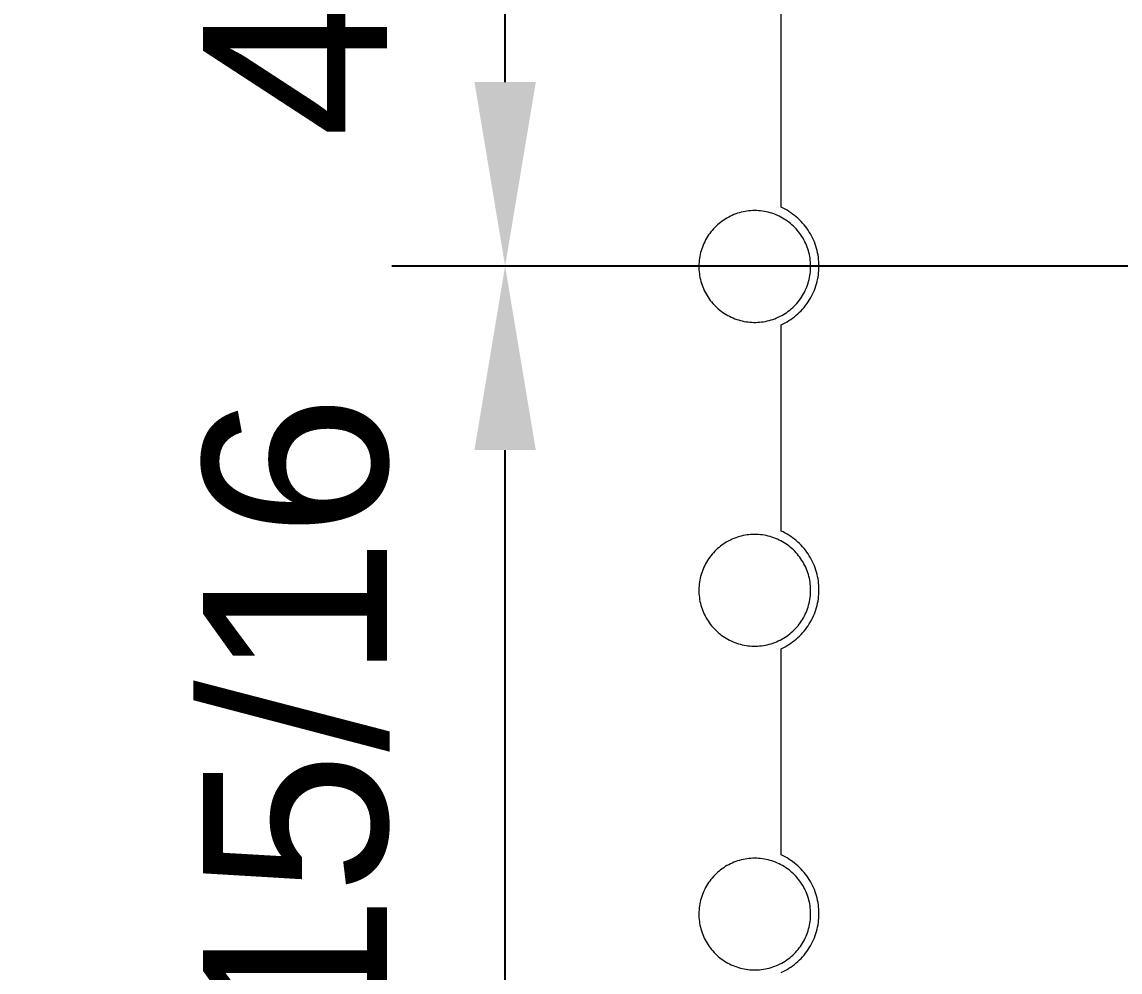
# Model space of a CAD drawing. Header units: inches. Extents: x -6.5 to 91.7, y -2.1 to 67.1.
# Drawn here: x 19.422 to 24.271, y 4.761 to 8.957 of the extents above; entities that cross this region are included whole.
import ezdxf

# ---------------------------------------------------------------- set-up
doc = ezdxf.new("R2010")
doc.units = ezdxf.units.IN
doc.header["$PDSIZE"] = -1
doc.layers.add('ZANO_R', color=7, linetype='Continuous', lineweight=0)
doc.layers.add('ZANO_W', color=1, linetype='Continuous', lineweight=0)
doc.styles.get("Standard").update_dxf_attribs({"font": 'ARIALUNI.TTF'})
doc.dimstyles.new('amerykanie', dxfattribs={"dimtxt": 50, "dimasz": 50, "dimexe": 0.5, "dimexo": 0.5, "dimgap": 1, "dimtad": 1, "dimdec": 0, "dimzin": 0, "dimlunit": 5, "dimtxsty": 'Standard', "dimcen": 0.09, "dimclrd": 1, "dimclre": 1, "dimclrt": 1, "dimazin": 0, "dimtfac": 1, "dimtdec": 0, "dimtmove": 0, "dimatfit": 3, "dimfxl": 1, "dimtzin": 0, "dimarcsym": 1})

# ---------------------------------------------------------------- blocks, each defined once
blk = doc.blocks.new('*D364')
at = {"layer": 'Defpoints', "color": 0}
for p in [(21.5557, 7.879), (25.3333, 7.879), (30.2744, 2.9576)]:
    blk.add_point(p, dxfattribs=at)
at = {"layer": 'ZANO_W', "color": 1, "lineweight": -2}
for p, q in [((24.8333, 7.879), (21.0557, 7.879)), ((21.5557, 3.7701), (21.5557, 7.0665)), ((29.7744, 2.9576), (21.0557, 2.9576))]:
    blk.add_line(p, q, dxfattribs=at)
at = {"layer": 'ZANO_W', "color": 1}
for points in [[(21.6912, 7.0665), (21.4203, 7.0665), (21.5557, 7.879)], [(21.4203, 3.7701), (21.6912, 3.7701), (21.5557, 2.9576)]]:
    blk.add_solid(points, dxfattribs=at)
at = {"layer": 'ZANO_W', "color": 1, "insert": (20.634, 5.4183), "char_height": 0.8125, "attachment_point": 5, "rotation": 90}
blk.add_mtext('4 15/16', dxfattribs=at)
blk = doc.blocks.new('*D365')
at = {"layer": 'Defpoints', "color": 0}
for p in [(21.5557, 12.8004), (30.2547, 12.8004), (25.3333, 7.879)]:
    blk.add_point(p, dxfattribs=at)
at = {"layer": 'ZANO_W', "color": 1, "lineweight": -2}
for p, q in [((29.7547, 12.8004), (21.0557, 12.8004)), ((21.5557, 8.6915), (21.5557, 11.9879)), ((24.8333, 7.879), (21.0557, 7.879))]:
    blk.add_line(p, q, dxfattribs=at)
at = {"layer": 'ZANO_W', "color": 1}
for points in [[(21.6912, 11.9879), (21.4203, 11.9879), (21.5557, 12.8004)], [(21.4203, 8.6915), (21.6912, 8.6915), (21.5557, 7.879)]]:
    blk.add_solid(points, dxfattribs=at)
at = {"layer": 'ZANO_W', "color": 1, "insert": (20.634, 10.3397), "char_height": 0.8125, "attachment_point": 5, "rotation": 90}
blk.add_mtext('4 15/16', dxfattribs=at)

msp = doc.modelspace()

# ---------------------------------------------------------------- linework, layer by layer
at = {"layer": 'ZANO_R'}
for p, q in [((22.77418, 8.1389), (22.77418, 9.04936)), ((22.55037, 8.09917), (22.54273, 8.09531)), ((22.55814, 8.10278), (22.55037, 8.09917)), ((22.56603, 8.1061), (22.55814, 8.10278)), ((22.57403, 8.10916), (22.56603, 8.1061)), ((22.58214, 8.11193), (22.57403, 8.10916)), ((22.59033, 8.11442), (22.58214, 8.11193)), ((22.59861, 8.11663), (22.59033, 8.11442)), ((22.60696, 8.11854), (22.59861, 8.11663)), ((22.61537, 8.12017), (22.60696, 8.11854)), ((22.62383, 8.1215), (22.61537, 8.12017)), ((22.63233, 8.12254), (22.62383, 8.1215)), ((22.64086, 8.12328), (22.63233, 8.12254)), ((22.64941, 8.12373), (22.64086, 8.12328)), ((22.65798, 8.12388), (22.64941, 8.12373)), ((22.66654, 8.12373), (22.65798, 8.12388)), ((22.67509, 8.12328), (22.66654, 8.12373)), ((22.68363, 8.12254), (22.67509, 8.12328)), ((22.69213, 8.1215), (22.68363, 8.12254)), ((22.70059, 8.12017), (22.69213, 8.1215)), ((22.709, 8.11854), (22.70059, 8.12017)), ((22.71735, 8.11663), (22.709, 8.11854)), ((22.72562, 8.11442), (22.71735, 8.11663)), ((22.73382, 8.11193), (22.72562, 8.11442)), ((22.74192, 8.10916), (22.73382, 8.11193)), ((22.74992, 8.1061), (22.74192, 8.10916)), ((22.75781, 8.10278), (22.74992, 8.1061)), ((22.76558, 8.09917), (22.75781, 8.10278)), ((22.77323, 8.09531), (22.76558, 8.09917)), ((22.78312, 8.13465), (22.77418, 8.1389)), ((22.7919, 8.13009), (22.78312, 8.13465)), ((22.80052, 8.12523), (22.7919, 8.13009)), ((22.80897, 8.12008), (22.80052, 8.12523)), ((22.81723, 8.11463), (22.80897, 8.12008)), ((22.8253, 8.10891), (22.81723, 8.11463)), ((22.83317, 8.1029), (22.8253, 8.10891)), ((22.84082, 8.09663), (22.83317, 8.1029)), ((22.48125, 8.04932), (22.47538, 8.04308)), ((22.48733, 8.05535), (22.48125, 8.04932)), ((22.49362, 8.06117), (22.48733, 8.05535)), ((22.50011, 8.06676), (22.49362, 8.06117)), ((22.50678, 8.07212), (22.50011, 8.06676)), ((22.51364, 8.07725), (22.50678, 8.07212)), ((22.52067, 8.08214), (22.51364, 8.07725)), ((22.52787, 8.08679), (22.52067, 8.08214)), ((22.53523, 8.09117), (22.52787, 8.08679)), ((22.54273, 8.09531), (22.53523, 8.09117)), ((22.78073, 8.09117), (22.77323, 8.09531)), ((22.78808, 8.08679), (22.78073, 8.09117)), ((22.79528, 8.08214), (22.78808, 8.08679)), ((22.80231, 8.07725), (22.79528, 8.08214)), ((22.80917, 8.07212), (22.80231, 8.07725)), ((22.81585, 8.06676), (22.80917, 8.07212)), ((22.82233, 8.06117), (22.81585, 8.06676)), ((22.82862, 8.05535), (22.82233, 8.06117)), ((22.8347, 8.04932), (22.82862, 8.05535)), ((22.84057, 8.04308), (22.8347, 8.04932)), ((22.84826, 8.09009), (22.84082, 8.09663)), ((22.85546, 8.0833), (22.84826, 8.09009)), ((22.86242, 8.07627), (22.85546, 8.0833)), ((22.86913, 8.069), (22.86242, 8.07627)), ((22.87559, 8.0615), (22.86913, 8.069)), ((22.88178, 8.05378), (22.87559, 8.0615)), ((22.8877, 8.04585), (22.88178, 8.05378)), ((22.44501, 8.00174), (22.44081, 7.99427)), ((22.44946, 8.00906), (22.44501, 8.00174)), ((22.45417, 8.01621), (22.44946, 8.00906)), ((22.45912, 8.0232), (22.45417, 8.01621)), ((22.46431, 8.03002), (22.45912, 8.0232)), ((22.46973, 8.03665), (22.46431, 8.03002)), ((22.47538, 8.04308), (22.46973, 8.03665)), ((22.84622, 8.03665), (22.84057, 8.04308)), ((22.85165, 8.03002), (22.84622, 8.03665)), ((22.85684, 8.0232), (22.85165, 8.03002)), ((22.86179, 8.01621), (22.85684, 8.0232)), ((22.86649, 8.00906), (22.86179, 8.01621)), ((22.87094, 8.00174), (22.86649, 8.00906)), ((22.87514, 7.99427), (22.87094, 8.00174)), ((22.89334, 8.03772), (22.8877, 8.04585)), ((22.8987, 8.0294), (22.89334, 8.03772)), ((22.90377, 8.0209), (22.8987, 8.0294)), ((22.90854, 8.01222), (22.90377, 8.0209)), ((22.913, 8.00339), (22.90854, 8.01222)), ((22.91716, 7.99441), (22.913, 8.00339)), ((22.42385, 7.95501), (22.42129, 7.94684)), ((22.42669, 7.96309), (22.42385, 7.95501)), ((22.42981, 7.97106), (22.42669, 7.96309)), ((22.43321, 7.97893), (22.42981, 7.97106)), ((22.43688, 7.98667), (22.43321, 7.97893)), ((22.44081, 7.99427), (22.43688, 7.98667)), ((22.87907, 7.98667), (22.87514, 7.99427)), ((22.88274, 7.97893), (22.87907, 7.98667)), ((22.88614, 7.97106), (22.88274, 7.97893)), ((22.88926, 7.96309), (22.88614, 7.97106)), ((22.89211, 7.95501), (22.88926, 7.96309)), ((22.89467, 7.94684), (22.89211, 7.95501)), ((22.921, 7.98529), (22.91716, 7.99441)), ((22.92452, 7.97604), (22.921, 7.98529)), ((22.92772, 7.96668), (22.92452, 7.97604)), ((22.9306, 7.95721), (22.92772, 7.96668)), ((22.93314, 7.94764), (22.9306, 7.95721)), ((22.41281, 7.90491), (22.41199, 7.89639)), ((22.41392, 7.91341), (22.41281, 7.90491)), ((22.41532, 7.92185), (22.41392, 7.91341)), ((22.41702, 7.93025), (22.41532, 7.92185)), ((22.41901, 7.93858), (22.41702, 7.93025)), ((22.42129, 7.94684), (22.41901, 7.93858)), ((22.89694, 7.93858), (22.89467, 7.94684)), ((22.89893, 7.93025), (22.89694, 7.93858)), ((22.90063, 7.92185), (22.89893, 7.93025)), ((22.90204, 7.91341), (22.90063, 7.92185)), ((22.90315, 7.90491), (22.90204, 7.91341)), ((22.90396, 7.89639), (22.90315, 7.90491)), ((22.93535, 7.938), (22.93314, 7.94764)), ((22.93723, 7.92828), (22.93535, 7.938)), ((22.93877, 7.91851), (22.93723, 7.92828)), ((22.93997, 7.90868), (22.93877, 7.91851)), ((22.94082, 7.89882), (22.93997, 7.90868)), ((22.41147, 7.88784), (22.41125, 7.87928)), ((22.41125, 7.87928), (22.41132, 7.87071)), ((22.41132, 7.87071), (22.41169, 7.86216)), ((22.41199, 7.89639), (22.41147, 7.88784)), ((22.41169, 7.86216), (22.41236, 7.85362)), ((22.90359, 7.85362), (22.90426, 7.86216)), ((22.90448, 7.88784), (22.90396, 7.89639)), ((22.90426, 7.86216), (22.90463, 7.87071)), ((22.90471, 7.87928), (22.90448, 7.88784)), ((22.90463, 7.87071), (22.90471, 7.87928)), ((22.93997, 7.84941), (22.94082, 7.85927)), ((22.94134, 7.88894), (22.94082, 7.89882)), ((22.94082, 7.85927), (22.94134, 7.86915)), ((22.94151, 7.87905), (22.94134, 7.88894)), ((22.94134, 7.86915), (22.94151, 7.87905)), ((22.41236, 7.85362), (22.41332, 7.84511)), ((22.41332, 7.84511), (22.41458, 7.83663)), ((22.41458, 7.83663), (22.41614, 7.82821)), ((22.41614, 7.82821), (22.41798, 7.81985)), ((22.41798, 7.81985), (22.42011, 7.81155)), ((22.42011, 7.81155), (22.42253, 7.80334)), ((22.89342, 7.80334), (22.89584, 7.81155)), ((22.89584, 7.81155), (22.89797, 7.81985)), ((22.89797, 7.81985), (22.89982, 7.82821)), ((22.89982, 7.82821), (22.90137, 7.83663)), ((22.90137, 7.83663), (22.90263, 7.84511)), ((22.90263, 7.84511), (22.90359, 7.85362)), ((22.9306, 7.80088), (22.93314, 7.81045)), ((22.93314, 7.81045), (22.93535, 7.82009)), ((22.93535, 7.82009), (22.93723, 7.82981)), ((22.93723, 7.82981), (22.93877, 7.83958)), ((22.93877, 7.83958), (22.93997, 7.84941)), ((22.42253, 7.80334), (22.42524, 7.79521)), ((22.42524, 7.79521), (22.42822, 7.78718)), ((22.42822, 7.78718), (22.43148, 7.77926)), ((22.43148, 7.77926), (22.43501, 7.77146)), ((22.43501, 7.77146), (22.43881, 7.76378)), ((22.43881, 7.76378), (22.44288, 7.75625)), ((22.87307, 7.75625), (22.87714, 7.76378)), ((22.87714, 7.76378), (22.88094, 7.77146)), ((22.88094, 7.77146), (22.88447, 7.77926)), ((22.88447, 7.77926), (22.88773, 7.78718)), ((22.88773, 7.78718), (22.89072, 7.79521)), ((22.89072, 7.79521), (22.89342, 7.80334)), ((22.913, 7.7547), (22.91716, 7.76368)), ((22.91716, 7.76368), (22.921, 7.7728)), ((22.921, 7.7728), (22.92452, 7.78205)), ((22.92452, 7.78205), (22.92772, 7.79141)), ((22.92772, 7.79141), (22.9306, 7.80088)), ((22.44288, 7.75625), (22.44721, 7.74885)), ((22.44721, 7.74885), (22.45179, 7.74162)), ((22.45179, 7.74162), (22.45661, 7.73454)), ((22.45661, 7.73454), (22.46168, 7.72764)), ((22.46168, 7.72764), (22.46699, 7.72092)), ((22.46699, 7.72092), (22.47253, 7.71438)), ((22.47253, 7.71438), (22.47829, 7.70804)), ((22.83767, 7.70804), (22.84343, 7.71438)), ((22.84343, 7.71438), (22.84896, 7.72092)), ((22.84896, 7.72092), (22.85427, 7.72764)), ((22.85427, 7.72764), (22.85934, 7.73454)), ((22.85934, 7.73454), (22.86417, 7.74162)), ((22.86417, 7.74162), (22.86875, 7.74885)), ((22.86875, 7.74885), (22.87307, 7.75625)), ((22.88178, 7.70431), (22.8877, 7.71224)), ((22.8877, 7.71224), (22.89334, 7.72037)), ((22.89334, 7.72037), (22.8987, 7.72869)), ((22.8987, 7.72869), (22.90377, 7.73719)), ((22.90377, 7.73719), (22.90854, 7.74587)), ((22.90854, 7.74587), (22.913, 7.7547)), ((22.47829, 7.70804), (22.48426, 7.70191)), ((22.48426, 7.70191), (22.49045, 7.69599)), ((22.49045, 7.69599), (22.49684, 7.69028)), ((22.49684, 7.69028), (22.50342, 7.6848)), ((22.50342, 7.6848), (22.51019, 7.67955)), ((22.51019, 7.67955), (22.51714, 7.67454)), ((22.51714, 7.67454), (22.52425, 7.66978)), ((22.52425, 7.66978), (22.53153, 7.66526)), ((22.53153, 7.66526), (22.53896, 7.661)), ((22.53896, 7.661), (22.54653, 7.657)), ((22.76942, 7.657), (22.77699, 7.661)), ((22.77699, 7.661), (22.78442, 7.66526)), ((22.78442, 7.66526), (22.7917, 7.66978)), ((22.7917, 7.66978), (22.79882, 7.67454)), ((22.79882, 7.67454), (22.80576, 7.67955)), ((22.80576, 7.67955), (22.81253, 7.6848)), ((22.81253, 7.6848), (22.81912, 7.69028)), ((22.81912, 7.69028), (22.8255, 7.69599)), ((22.8255, 7.69599), (22.83169, 7.70191)), ((22.83169, 7.70191), (22.83767, 7.70804)), ((22.83317, 7.65519), (22.84082, 7.66146)), ((22.84082, 7.66146), (22.84826, 7.668)), ((22.84826, 7.668), (22.85546, 7.67479)), ((22.85546, 7.67479), (22.86242, 7.68182)), ((22.86242, 7.68182), (22.86913, 7.68909)), ((22.86913, 7.68909), (22.87559, 7.69659)), ((22.87559, 7.69659), (22.88178, 7.70431)), ((22.54653, 7.657), (22.55424, 7.65326)), ((22.55424, 7.65326), (22.56207, 7.6498)), ((22.56207, 7.6498), (22.57002, 7.64661)), ((22.57002, 7.64661), (22.57807, 7.64369)), ((22.57807, 7.64369), (22.58622, 7.64106)), ((22.58622, 7.64106), (22.59446, 7.63871)), ((22.59446, 7.63871), (22.60277, 7.63665)), ((22.60277, 7.63665), (22.61115, 7.63488)), ((22.61115, 7.63488), (22.61959, 7.6334)), ((22.61959, 7.6334), (22.62807, 7.63221)), ((22.62807, 7.63221), (22.63659, 7.63132)), ((22.63659, 7.63132), (22.64513, 7.63073)), ((22.64513, 7.63073), (22.65369, 7.63043)), ((22.65369, 7.63043), (22.66226, 7.63043)), ((22.66226, 7.63043), (22.67082, 7.63073)), ((22.67082, 7.63073), (22.67936, 7.63132)), ((22.67936, 7.63132), (22.68788, 7.63221)), ((22.68788, 7.63221), (22.69636, 7.6334)), ((22.69636, 7.6334), (22.7048, 7.63488)), ((22.7048, 7.63488), (22.71318, 7.63665)), ((22.71318, 7.63665), (22.72149, 7.63871)), ((22.72149, 7.63871), (22.72973, 7.64106)), ((22.72973, 7.64106), (22.73788, 7.64369)), ((22.73788, 7.64369), (22.74593, 7.64661)), ((22.74593, 7.64661), (22.75388, 7.6498)), ((22.75388, 7.6498), (22.76171, 7.65326)), ((22.76171, 7.65326), (22.76942, 7.657)), ((22.77418, 7.61919), (22.78312, 7.62344)), ((22.77418, 6.70873), (22.77418, 7.61919)), ((22.78312, 7.62344), (22.7919, 7.628)), ((22.7919, 7.628), (22.80052, 7.63286)), ((22.80052, 7.63286), (22.80897, 7.63801)), ((22.80897, 7.63801), (22.81723, 7.64346)), ((22.81723, 7.64346), (22.8253, 7.64918)), ((22.8253, 7.64918), (22.83317, 7.65519)), ((22.62383, 6.69133), (22.61537, 6.69)), ((22.63233, 6.69237), (22.62383, 6.69133)), ((22.64086, 6.69311), (22.63233, 6.69237)), ((22.64941, 6.69356), (22.64086, 6.69311)), ((22.65798, 6.6937), (22.64941, 6.69356)), ((22.66654, 6.69356), (22.65798, 6.6937)), ((22.67509, 6.69311), (22.66654, 6.69356)), ((22.68363, 6.69237), (22.67509, 6.69311)), ((22.69213, 6.69133), (22.68363, 6.69237)), ((22.70059, 6.69), (22.69213, 6.69133)), ((22.78312, 6.70448), (22.77418, 6.70873)), ((22.7919, 6.69992), (22.78312, 6.70448)), ((22.80052, 6.69506), (22.7919, 6.69992)), ((22.80897, 6.68991), (22.80052, 6.69506)), ((22.51364, 6.64708), (22.50678, 6.64195)), ((22.52067, 6.65197), (22.51364, 6.64708)), ((22.52787, 6.65661), (22.52067, 6.65197)), ((22.53523, 6.661), (22.52787, 6.65661)), ((22.54273, 6.66514), (22.53523, 6.661)), ((22.55037, 6.669), (22.54273, 6.66514)), ((22.55814, 6.6726), (22.55037, 6.669)), ((22.56603, 6.67593), (22.55814, 6.6726)), ((22.57403, 6.67899), (22.56603, 6.67593)), ((22.58214, 6.68176), (22.57403, 6.67899)), ((22.59033, 6.68425), (22.58214, 6.68176)), ((22.59861, 6.68646), (22.59033, 6.68425)), ((22.60696, 6.68837), (22.59861, 6.68646)), ((22.61537, 6.69), (22.60696, 6.68837)), ((22.709, 6.68837), (22.70059, 6.69)), ((22.71735, 6.68646), (22.709, 6.68837)), ((22.72562, 6.68425), (22.71735, 6.68646)), ((22.73382, 6.68176), (22.72562, 6.68425)), ((22.74192, 6.67899), (22.73382, 6.68176)), ((22.74992, 6.67593), (22.74192, 6.67899)), ((22.75781, 6.6726), (22.74992, 6.67593)), ((22.76558, 6.669), (22.75781, 6.6726)), ((22.77323, 6.66514), (22.76558, 6.669)), ((22.78073, 6.661), (22.77323, 6.66514)), ((22.78808, 6.65661), (22.78073, 6.661)), ((22.79528, 6.65197), (22.78808, 6.65661)), ((22.80231, 6.64708), (22.79528, 6.65197)), ((22.80917, 6.64195), (22.80231, 6.64708)), ((22.81723, 6.68446), (22.80897, 6.68991)), ((22.8253, 6.67873), (22.81723, 6.68446)), ((22.83317, 6.67273), (22.8253, 6.67873)), ((22.84082, 6.66646), (22.83317, 6.67273)), ((22.84826, 6.65992), (22.84082, 6.66646)), ((22.85546, 6.65313), (22.84826, 6.65992)), ((22.86242, 6.6461), (22.85546, 6.65313)), ((22.86913, 6.63883), (22.86242, 6.6461)), ((22.46431, 6.59985), (22.45912, 6.59303)), ((22.46973, 6.60648), (22.46431, 6.59985)), ((22.47538, 6.61291), (22.46973, 6.60648)), ((22.48125, 6.61915), (22.47538, 6.61291)), ((22.48733, 6.62518), (22.48125, 6.61915)), ((22.49362, 6.631), (22.48733, 6.62518)), ((22.50011, 6.63659), (22.49362, 6.631)), ((22.50678, 6.64195), (22.50011, 6.63659)), ((22.81585, 6.63659), (22.80917, 6.64195)), ((22.82233, 6.631), (22.81585, 6.63659)), ((22.82862, 6.62518), (22.82233, 6.631)), ((22.8347, 6.61915), (22.82862, 6.62518)), ((22.84057, 6.61291), (22.8347, 6.61915)), ((22.84622, 6.60648), (22.84057, 6.61291)), ((22.85165, 6.59985), (22.84622, 6.60648)), ((22.85684, 6.59303), (22.85165, 6.59985)), ((22.87559, 6.63133), (22.86913, 6.63883)), ((22.88178, 6.62361), (22.87559, 6.63133)), ((22.8877, 6.61568), (22.88178, 6.62361)), ((22.89334, 6.60755), (22.8877, 6.61568)), ((22.8987, 6.59923), (22.89334, 6.60755)), ((22.90377, 6.59073), (22.8987, 6.59923)), ((22.43321, 6.54876), (22.42981, 6.54089)), ((22.43688, 6.5565), (22.43321, 6.54876)), ((22.44081, 6.5641), (22.43688, 6.5565)), ((22.44501, 6.57157), (22.44081, 6.5641)), ((22.44946, 6.57889), (22.44501, 6.57157)), ((22.45417, 6.58604), (22.44946, 6.57889)), ((22.45912, 6.59303), (22.45417, 6.58604)), ((22.86179, 6.58604), (22.85684, 6.59303)), ((22.86649, 6.57889), (22.86179, 6.58604)), ((22.87094, 6.57157), (22.86649, 6.57889)), ((22.87514, 6.5641), (22.87094, 6.57157)), ((22.87907, 6.5565), (22.87514, 6.5641)), ((22.88274, 6.54876), (22.87907, 6.5565)), ((22.88614, 6.54089), (22.88274, 6.54876)), ((22.90854, 6.58205), (22.90377, 6.59073)), ((22.913, 6.57322), (22.90854, 6.58205)), ((22.91716, 6.56424), (22.913, 6.57322)), ((22.921, 6.55512), (22.91716, 6.56424)), ((22.92452, 6.54587), (22.921, 6.55512)), ((22.92772, 6.53651), (22.92452, 6.54587)), ((22.41702, 6.50008), (22.41532, 6.49168)), ((22.41901, 6.50841), (22.41702, 6.50008)), ((22.42129, 6.51667), (22.41901, 6.50841)), ((22.42385, 6.52484), (22.42129, 6.51667)), ((22.42669, 6.53292), (22.42385, 6.52484)), ((22.42981, 6.54089), (22.42669, 6.53292)), ((22.88926, 6.53292), (22.88614, 6.54089)), ((22.89211, 6.52484), (22.88926, 6.53292)), ((22.89467, 6.51667), (22.89211, 6.52484)), ((22.89694, 6.50841), (22.89467, 6.51667)), ((22.89893, 6.50008), (22.89694, 6.50841)), ((22.90063, 6.49168), (22.89893, 6.50008)), ((22.9306, 6.52704), (22.92772, 6.53651)), ((22.93314, 6.51747), (22.9306, 6.52704)), ((22.93535, 6.50783), (22.93314, 6.51747)), ((22.93723, 6.49811), (22.93535, 6.50783)), ((22.93877, 6.48834), (22.93723, 6.49811)), ((22.41147, 6.45767), (22.41125, 6.44911)), ((22.41125, 6.44911), (22.41132, 6.44054)), ((22.41199, 6.46622), (22.41147, 6.45767)), ((22.41281, 6.47474), (22.41199, 6.46622)), ((22.41392, 6.48324), (22.41281, 6.47474)), ((22.41532, 6.49168), (22.41392, 6.48324)), ((22.90204, 6.48324), (22.90063, 6.49168)), ((22.90315, 6.47474), (22.90204, 6.48324)), ((22.90396, 6.46622), (22.90315, 6.47474)), ((22.90448, 6.45767), (22.90396, 6.46622)), ((22.90471, 6.44911), (22.90448, 6.45767)), ((22.90463, 6.44054), (22.90471, 6.44911)), ((22.93997, 6.47851), (22.93877, 6.48834)), ((22.94082, 6.46865), (22.93997, 6.47851)), ((22.94134, 6.45877), (22.94082, 6.46865)), ((22.94151, 6.44887), (22.94134, 6.45877)), ((22.94134, 6.43898), (22.94151, 6.44887)), ((22.41132, 6.44054), (22.41169, 6.43199)), ((22.41169, 6.43199), (22.41236, 6.42345)), ((22.41236, 6.42345), (22.41332, 6.41494)), ((22.41332, 6.41494), (22.41458, 6.40646)), ((22.41458, 6.40646), (22.41614, 6.39804)), ((22.89982, 6.39804), (22.90137, 6.40646)), ((22.90137, 6.40646), (22.90263, 6.41494)), ((22.90263, 6.41494), (22.90359, 6.42345)), ((22.90359, 6.42345), (22.90426, 6.43199)), ((22.90426, 6.43199), (22.90463, 6.44054)), ((22.93723, 6.39964), (22.93877, 6.40941)), ((22.93877, 6.40941), (22.93997, 6.41924)), ((22.93997, 6.41924), (22.94082, 6.4291)), ((22.94082, 6.4291), (22.94134, 6.43898)), ((22.41614, 6.39804), (22.41798, 6.38968)), ((22.41798, 6.38968), (22.42011, 6.38138)), ((22.42011, 6.38138), (22.42253, 6.37317)), ((22.42253, 6.37317), (22.42524, 6.36504)), ((22.42524, 6.36504), (22.42822, 6.35701)), ((22.42822, 6.35701), (22.43148, 6.34909)), ((22.88447, 6.34909), (22.88773, 6.35701)), ((22.88773, 6.35701), (22.89072, 6.36504)), ((22.89072, 6.36504), (22.89342, 6.37317)), ((22.89342, 6.37317), (22.89584, 6.38138)), ((22.89584, 6.38138), (22.89797, 6.38968)), ((22.89797, 6.38968), (22.89982, 6.39804)), ((22.921, 6.34263), (22.92452, 6.35188)), ((22.92452, 6.35188), (22.92772, 6.36124)), ((22.92772, 6.36124), (22.9306, 6.37071)), ((22.9306, 6.37071), (22.93314, 6.38027)), ((22.93314, 6.38027), (22.93535, 6.38992)), ((22.93535, 6.38992), (22.93723, 6.39964)), ((22.43148, 6.34909), (22.43501, 6.34129)), ((22.43501, 6.34129), (22.43881, 6.33361)), ((22.43881, 6.33361), (22.44288, 6.32608)), ((22.44288, 6.32608), (22.44721, 6.31868)), ((22.44721, 6.31868), (22.45179, 6.31145)), ((22.45179, 6.31145), (22.45661, 6.30437)), ((22.45661, 6.30437), (22.46168, 6.29747)), ((22.85427, 6.29747), (22.85934, 6.30437)), ((22.85934, 6.30437), (22.86417, 6.31145)), ((22.86417, 6.31145), (22.86875, 6.31868)), ((22.86875, 6.31868), (22.87307, 6.32608)), ((22.87307, 6.32608), (22.87714, 6.33361)), ((22.87714, 6.33361), (22.88094, 6.34129)), ((22.88094, 6.34129), (22.88447, 6.34909)), ((22.8987, 6.29852), (22.90377, 6.30702)), ((22.90377, 6.30702), (22.90854, 6.3157)), ((22.90854, 6.3157), (22.913, 6.32453)), ((22.913, 6.32453), (22.91716, 6.33351)), ((22.91716, 6.33351), (22.921, 6.34263)), ((22.46168, 6.29747), (22.46699, 6.29075)), ((22.46699, 6.29075), (22.47253, 6.28421)), ((22.47253, 6.28421), (22.47829, 6.27787)), ((22.47829, 6.27787), (22.48426, 6.27174)), ((22.48426, 6.27174), (22.49045, 6.26581)), ((22.49045, 6.26581), (22.49684, 6.26011)), ((22.49684, 6.26011), (22.50342, 6.25463)), ((22.50342, 6.25463), (22.51019, 6.24938)), ((22.80576, 6.24938), (22.81253, 6.25463)), ((22.81253, 6.25463), (22.81912, 6.26011)), ((22.81912, 6.26011), (22.8255, 6.26581)), ((22.8255, 6.26581), (22.83169, 6.27174)), ((22.83169, 6.27174), (22.83767, 6.27787)), ((22.83767, 6.27787), (22.84343, 6.28421)), ((22.84343, 6.28421), (22.84896, 6.29075)), ((22.84896, 6.29075), (22.85427, 6.29747)), ((22.86242, 6.25165), (22.86913, 6.25892)), ((22.86913, 6.25892), (22.87559, 6.26642)), ((22.87559, 6.26642), (22.88178, 6.27414)), ((22.88178, 6.27414), (22.8877, 6.28207)), ((22.8877, 6.28207), (22.89334, 6.2902)), ((22.89334, 6.2902), (22.8987, 6.29852)), ((22.51019, 6.24938), (22.51714, 6.24437)), ((22.51714, 6.24437), (22.52425, 6.23961)), ((22.52425, 6.23961), (22.53153, 6.23509)), ((22.53153, 6.23509), (22.53896, 6.23083)), ((22.53896, 6.23083), (22.54653, 6.22683)), ((22.54653, 6.22683), (22.55424, 6.22309)), ((22.55424, 6.22309), (22.56207, 6.21963)), ((22.56207, 6.21963), (22.57002, 6.21643)), ((22.57002, 6.21643), (22.57807, 6.21352)), ((22.57807, 6.21352), (22.58622, 6.21089)), ((22.58622, 6.21089), (22.59446, 6.20854)), ((22.59446, 6.20854), (22.60277, 6.20648)), ((22.60277, 6.20648), (22.61115, 6.20471)), ((22.7048, 6.20471), (22.71318, 6.20648)), ((22.71318, 6.20648), (22.72149, 6.20854)), ((22.72149, 6.20854), (22.72973, 6.21089)), ((22.72973, 6.21089), (22.73788, 6.21352)), ((22.73788, 6.21352), (22.74593, 6.21643)), ((22.74593, 6.21643), (22.75388, 6.21963)), ((22.75388, 6.21963), (22.76171, 6.22309)), ((22.76171, 6.22309), (22.76942, 6.22683)), ((22.76942, 6.22683), (22.77699, 6.23083)), ((22.77699, 6.23083), (22.78442, 6.23509)), ((22.78442, 6.23509), (22.7917, 6.23961)), ((22.7917, 6.23961), (22.79882, 6.24437)), ((22.79882, 6.24437), (22.80576, 6.24938)), ((22.80052, 6.20268), (22.80897, 6.20784)), ((22.80897, 6.20784), (22.81723, 6.21329)), ((22.81723, 6.21329), (22.8253, 6.21901)), ((22.8253, 6.21901), (22.83317, 6.22502)), ((22.83317, 6.22502), (22.84082, 6.23129)), ((22.84082, 6.23129), (22.84826, 6.23783)), ((22.84826, 6.23783), (22.85546, 6.24462)), ((22.85546, 6.24462), (22.86242, 6.25165)), ((22.61115, 6.20471), (22.61959, 6.20323)), ((22.61959, 6.20323), (22.62807, 6.20204)), ((22.62807, 6.20204), (22.63659, 6.20115)), ((22.63659, 6.20115), (22.64513, 6.20056)), ((22.64513, 6.20056), (22.65369, 6.20026)), ((22.65369, 6.20026), (22.66226, 6.20026)), ((22.66226, 6.20026), (22.67082, 6.20056)), ((22.67082, 6.20056), (22.67936, 6.20115)), ((22.67936, 6.20115), (22.68788, 6.20204)), ((22.68788, 6.20204), (22.69636, 6.20323)), ((22.69636, 6.20323), (22.7048, 6.20471)), ((22.77418, 6.18902), (22.78312, 6.19327)), ((22.77418, 5.27856), (22.77418, 6.18902)), ((22.78312, 6.19327), (22.7919, 6.19782)), ((22.7919, 6.19782), (22.80052, 6.20268)), ((22.55037, 5.23883), (22.54273, 5.23496)), ((22.55814, 5.24243), (22.55037, 5.23883)), ((22.56603, 5.24576), (22.55814, 5.24243)), ((22.57403, 5.24882), (22.56603, 5.24576)), ((22.58214, 5.25159), (22.57403, 5.24882)), ((22.59033, 5.25408), (22.58214, 5.25159)), ((22.59861, 5.25629), (22.59033, 5.25408)), ((22.60696, 5.2582), (22.59861, 5.25629)), ((22.61537, 5.25983), (22.60696, 5.2582)), ((22.62383, 5.26116), (22.61537, 5.25983)), ((22.63233, 5.2622), (22.62383, 5.26116)), ((22.64086, 5.26294), (22.63233, 5.2622)), ((22.64941, 5.26339), (22.64086, 5.26294)), ((22.65798, 5.26353), (22.64941, 5.26339)), ((22.66654, 5.26339), (22.65798, 5.26353)), ((22.67509, 5.26294), (22.66654, 5.26339)), ((22.68363, 5.2622), (22.67509, 5.26294)), ((22.69213, 5.26116), (22.68363, 5.2622)), ((22.70059, 5.25983), (22.69213, 5.26116)), ((22.709, 5.2582), (22.70059, 5.25983)), ((22.71735, 5.25629), (22.709, 5.2582)), ((22.72562, 5.25408), (22.71735, 5.25629)), ((22.73382, 5.25159), (22.72562, 5.25408)), ((22.74192, 5.24882), (22.73382, 5.25159)), ((22.74992, 5.24576), (22.74192, 5.24882)), ((22.75781, 5.24243), (22.74992, 5.24576)), ((22.76558, 5.23883), (22.75781, 5.24243)), ((22.77323, 5.23496), (22.76558, 5.23883)), ((22.78312, 5.27431), (22.77418, 5.27856)), ((22.7919, 5.26975), (22.78312, 5.27431)), ((22.80052, 5.26489), (22.7919, 5.26975)), ((22.80897, 5.25974), (22.80052, 5.26489)), ((22.81723, 5.25429), (22.80897, 5.25974)), ((22.8253, 5.24856), (22.81723, 5.25429)), ((22.83317, 5.24256), (22.8253, 5.24856)), ((22.84082, 5.23629), (22.83317, 5.24256)), ((22.48125, 5.18898), (22.47538, 5.18274)), ((22.48733, 5.19501), (22.48125, 5.18898)), ((22.49362, 5.20083), (22.48733, 5.19501)), ((22.50011, 5.20642), (22.49362, 5.20083)), ((22.50678, 5.21178), (22.50011, 5.20642)), ((22.51364, 5.21691), (22.50678, 5.21178)), ((22.52067, 5.2218), (22.51364, 5.21691)), ((22.52787, 5.22644), (22.52067, 5.2218)), ((22.53523, 5.23083), (22.52787, 5.22644)), ((22.54273, 5.23496), (22.53523, 5.23083)), ((22.78073, 5.23083), (22.77323, 5.23496)), ((22.78808, 5.22644), (22.78073, 5.23083)), ((22.79528, 5.2218), (22.78808, 5.22644)), ((22.80231, 5.21691), (22.79528, 5.2218)), ((22.80917, 5.21178), (22.80231, 5.21691)), ((22.81585, 5.20642), (22.80917, 5.21178)), ((22.82233, 5.20083), (22.81585, 5.20642)), ((22.82862, 5.19501), (22.82233, 5.20083)), ((22.8347, 5.18898), (22.82862, 5.19501)), ((22.84057, 5.18274), (22.8347, 5.18898)), ((22.84826, 5.22975), (22.84082, 5.23629)), ((22.85546, 5.22296), (22.84826, 5.22975)), ((22.86242, 5.21593), (22.85546, 5.22296)), ((22.86913, 5.20865), (22.86242, 5.21593)), ((22.87559, 5.20115), (22.86913, 5.20865)), ((22.88178, 5.19344), (22.87559, 5.20115)), ((22.8877, 5.18551), (22.88178, 5.19344)), ((22.44501, 5.1414), (22.44081, 5.13393)), ((22.44946, 5.14871), (22.44501, 5.1414)), ((22.45417, 5.15587), (22.44946, 5.14871)), ((22.45912, 5.16286), (22.45417, 5.15587)), ((22.46431, 5.16968), (22.45912, 5.16286)), ((22.46973, 5.17631), (22.46431, 5.16968)), ((22.47538, 5.18274), (22.46973, 5.17631)), ((22.84622, 5.17631), (22.84057, 5.18274)), ((22.85165, 5.16968), (22.84622, 5.17631)), ((22.85684, 5.16286), (22.85165, 5.16968)), ((22.86179, 5.15587), (22.85684, 5.16286)), ((22.86649, 5.14871), (22.86179, 5.15587)), ((22.87094, 5.1414), (22.86649, 5.14871)), ((22.87514, 5.13393), (22.87094, 5.1414)), ((22.89334, 5.17738), (22.8877, 5.18551)), ((22.8987, 5.16906), (22.89334, 5.17738)), ((22.90377, 5.16055), (22.8987, 5.16906)), ((22.90854, 5.15188), (22.90377, 5.16055)), ((22.913, 5.14305), (22.90854, 5.15188)), ((22.91716, 5.13407), (22.913, 5.14305)), ((22.42385, 5.09467), (22.42129, 5.0865)), ((22.42669, 5.10275), (22.42385, 5.09467)), ((22.42981, 5.11072), (22.42669, 5.10275)), ((22.43321, 5.11859), (22.42981, 5.11072)), ((22.43688, 5.12632), (22.43321, 5.11859)), ((22.44081, 5.13393), (22.43688, 5.12632)), ((22.87907, 5.12632), (22.87514, 5.13393)), ((22.88274, 5.11859), (22.87907, 5.12632)), ((22.88614, 5.11072), (22.88274, 5.11859)), ((22.88926, 5.10275), (22.88614, 5.11072)), ((22.89211, 5.09467), (22.88926, 5.10275)), ((22.89467, 5.0865), (22.89211, 5.09467)), ((22.921, 5.12495), (22.91716, 5.13407)), ((22.92452, 5.1157), (22.921, 5.12495)), ((22.92772, 5.10634), (22.92452, 5.1157)), ((22.9306, 5.09687), (22.92772, 5.10634)), ((22.93314, 5.0873), (22.9306, 5.09687)), ((22.41281, 5.04457), (22.41199, 5.03605)), ((22.41392, 5.05306), (22.41281, 5.04457)), ((22.41532, 5.06151), (22.41392, 5.05306)), ((22.41702, 5.06991), (22.41532, 5.06151)), ((22.41901, 5.07824), (22.41702, 5.06991)), ((22.42129, 5.0865), (22.41901, 5.07824)), ((22.89694, 5.07824), (22.89467, 5.0865)), ((22.89893, 5.06991), (22.89694, 5.07824)), ((22.90063, 5.06151), (22.89893, 5.06991)), ((22.90204, 5.05306), (22.90063, 5.06151)), ((22.90315, 5.04457), (22.90204, 5.05306)), ((22.90396, 5.03605), (22.90315, 5.04457)), ((22.93535, 5.07766), (22.93314, 5.0873)), ((22.93723, 5.06794), (22.93535, 5.07766)), ((22.93877, 5.05816), (22.93723, 5.06794)), ((22.93997, 5.04834), (22.93877, 5.05816)), ((22.94082, 5.03848), (22.93997, 5.04834)), ((22.41147, 5.0275), (22.41125, 5.01894)), ((22.41125, 5.01894), (22.41132, 5.01037)), ((22.41132, 5.01037), (22.41169, 5.00181)), ((22.41199, 5.03605), (22.41147, 5.0275)), ((22.41169, 5.00181), (22.41236, 4.99328)), ((22.90359, 4.99328), (22.90426, 5.00181)), ((22.90448, 5.0275), (22.90396, 5.03605)), ((22.90426, 5.00181), (22.90463, 5.01037)), ((22.90471, 5.01894), (22.90448, 5.0275)), ((22.90463, 5.01037), (22.90471, 5.01894)), ((22.93997, 4.98907), (22.94082, 4.99893)), ((22.94134, 5.0286), (22.94082, 5.03848)), ((22.94082, 4.99893), (22.94134, 5.00881)), ((22.94151, 5.0187), (22.94134, 5.0286)), ((22.94134, 5.00881), (22.94151, 5.0187)), ((22.41236, 4.99328), (22.41332, 4.98477)), ((22.41332, 4.98477), (22.41458, 4.97629)), ((22.41458, 4.97629), (22.41614, 4.96787)), ((22.41614, 4.96787), (22.41798, 4.95951)), ((22.41798, 4.95951), (22.42011, 4.95121)), ((22.42011, 4.95121), (22.42253, 4.943)), ((22.89342, 4.943), (22.89584, 4.95121)), ((22.89584, 4.95121), (22.89797, 4.95951)), ((22.89797, 4.95951), (22.89982, 4.96787)), ((22.89982, 4.96787), (22.90137, 4.97629)), ((22.90137, 4.97629), (22.90263, 4.98477)), ((22.90263, 4.98477), (22.90359, 4.99328)), ((22.9306, 4.94054), (22.93314, 4.9501)), ((22.93314, 4.9501), (22.93535, 4.95975)), ((22.93535, 4.95975), (22.93723, 4.96947)), ((22.93723, 4.96947), (22.93877, 4.97924)), ((22.93877, 4.97924), (22.93997, 4.98907)), ((22.42253, 4.943), (22.42524, 4.93487)), ((22.42524, 4.93487), (22.42822, 4.92684)), ((22.42822, 4.92684), (22.43148, 4.91892)), ((22.43148, 4.91892), (22.43501, 4.91112)), ((22.43501, 4.91112), (22.43881, 4.90344)), ((22.43881, 4.90344), (22.44288, 4.89591)), ((22.87307, 4.89591), (22.87714, 4.90344)), ((22.87714, 4.90344), (22.88094, 4.91112)), ((22.88094, 4.91112), (22.88447, 4.91892)), ((22.88447, 4.91892), (22.88773, 4.92684)), ((22.88773, 4.92684), (22.89072, 4.93487)), ((22.89072, 4.93487), (22.89342, 4.943)), ((22.913, 4.89436), (22.91716, 4.90334)), ((22.91716, 4.90334), (22.921, 4.91246)), ((22.921, 4.91246), (22.92452, 4.92171)), ((22.92452, 4.92171), (22.92772, 4.93107)), ((22.92772, 4.93107), (22.9306, 4.94054)), ((22.44288, 4.89591), (22.44721, 4.88851)), ((22.44721, 4.88851), (22.45179, 4.88127)), ((22.45179, 4.88127), (22.45661, 4.8742)), ((22.45661, 4.8742), (22.46168, 4.8673)), ((22.46168, 4.8673), (22.46699, 4.86057)), ((22.46699, 4.86057), (22.47253, 4.85404)), ((22.47253, 4.85404), (22.47829, 4.8477)), ((22.83767, 4.8477), (22.84343, 4.85404)), ((22.84343, 4.85404), (22.84896, 4.86057)), ((22.84896, 4.86057), (22.85427, 4.8673)), ((22.85427, 4.8673), (22.85934, 4.8742)), ((22.85934, 4.8742), (22.86417, 4.88127)), ((22.86417, 4.88127), (22.86875, 4.88851)), ((22.86875, 4.88851), (22.87307, 4.89591)), ((22.88178, 4.84397), (22.8877, 4.8519)), ((22.8877, 4.8519), (22.89334, 4.86003)), ((22.89334, 4.86003), (22.8987, 4.86835)), ((22.8987, 4.86835), (22.90377, 4.87685)), ((22.90377, 4.87685), (22.90854, 4.88553)), ((22.90854, 4.88553), (22.913, 4.89436)), ((22.47829, 4.8477), (22.48426, 4.84157)), ((22.48426, 4.84157), (22.49045, 4.83564)), ((22.49045, 4.83564), (22.49684, 4.82994)), ((22.49684, 4.82994), (22.50342, 4.82446)), ((22.50342, 4.82446), (22.51019, 4.81921)), ((22.51019, 4.81921), (22.51714, 4.8142)), ((22.51714, 4.8142), (22.52425, 4.80943)), ((22.52425, 4.80943), (22.53153, 4.80492)), ((22.53153, 4.80492), (22.53896, 4.80066)), ((22.53896, 4.80066), (22.54653, 4.79666)), ((22.76942, 4.79666), (22.77699, 4.80066)), ((22.77699, 4.80066), (22.78442, 4.80492)), ((22.78442, 4.80492), (22.7917, 4.80943)), ((22.7917, 4.80943), (22.79882, 4.8142)), ((22.79882, 4.8142), (22.80576, 4.81921)), ((22.80576, 4.81921), (22.81253, 4.82446)), ((22.81253, 4.82446), (22.81912, 4.82994)), ((22.81912, 4.82994), (22.8255, 4.83564)), ((22.8255, 4.83564), (22.83169, 4.84157)), ((22.83169, 4.84157), (22.83767, 4.8477)), ((22.83317, 4.79485), (22.84082, 4.80112)), ((22.84082, 4.80112), (22.84826, 4.80766)), ((22.84826, 4.80766), (22.85546, 4.81445)), ((22.85546, 4.81445), (22.86242, 4.82148)), ((22.86242, 4.82148), (22.86913, 4.82875)), ((22.86913, 4.82875), (22.87559, 4.83625)), ((22.87559, 4.83625), (22.88178, 4.84397)), ((22.54653, 4.79666), (22.55424, 4.79292)), ((22.55424, 4.79292), (22.56207, 4.78946)), ((22.56207, 4.78946), (22.57002, 4.78626)), ((22.57002, 4.78626), (22.57807, 4.78335)), ((22.57807, 4.78335), (22.58622, 4.78072)), ((22.58622, 4.78072), (22.59446, 4.77837)), ((22.59446, 4.77837), (22.60277, 4.77631)), ((22.60277, 4.77631), (22.61115, 4.77454)), ((22.61115, 4.77454), (22.61959, 4.77306)), ((22.61959, 4.77306), (22.62807, 4.77187)), ((22.62807, 4.77187), (22.63659, 4.77098)), ((22.63659, 4.77098), (22.64513, 4.77039)), ((22.64513, 4.77039), (22.65369, 4.77009)), ((22.65369, 4.77009), (22.66226, 4.77009)), ((22.66226, 4.77009), (22.67082, 4.77039)), ((22.67082, 4.77039), (22.67936, 4.77098)), ((22.67936, 4.77098), (22.68788, 4.77187)), ((22.68788, 4.77187), (22.69636, 4.77306)), ((22.69636, 4.77306), (22.7048, 4.77454)), ((22.7048, 4.77454), (22.71318, 4.77631)), ((22.71318, 4.77631), (22.72149, 4.77837)), ((22.72149, 4.77837), (22.72973, 4.78072)), ((22.72973, 4.78072), (22.73788, 4.78335)), ((22.73788, 4.78335), (22.74593, 4.78626)), ((22.74593, 4.78626), (22.75388, 4.78946)), ((22.75388, 4.78946), (22.76171, 4.79292)), ((22.76171, 4.79292), (22.76942, 4.79666)), ((22.77418, 4.75885), (22.78312, 4.7631)), ((22.78312, 4.7631), (22.7919, 4.76765)), ((22.7919, 4.76765), (22.80052, 4.77251)), ((22.80052, 4.77251), (22.80897, 4.77767)), ((22.80897, 4.77767), (22.81723, 4.78311)), ((22.81723, 4.78311), (22.8253, 4.78884)), ((22.8253, 4.78884), (22.83317, 4.79485))]:
    msp.add_line(p, q, dxfattribs=at)

# ---------------------------------------------------------------- dimensions: what is measured, and where the dimension line sits
at = {"layer": 'ZANO_W'}
for base, p1, p2, picture, middle in [((21.55574, 12.80044), (25.33331, 7.87905), (30.25472, 12.80044), '*D365', (20.63397, 10.33974)), ((21.55574, 7.87905), (30.27441, 2.95763), (25.33331, 7.87905), '*D364', (20.63397, 5.41834))]:
    dim = msp.add_linear_dim(base=base, p1=p1, p2=p2, angle=90, dimstyle='amerykanie', override={"dimtxt": 0.8125, "dimasz": 0.8125, "dimgap": 0.5, "dimdec": 4, "dimaunit": 1, "dimadec": 1, "dimtdec": 4, "dimtmove": 1, "dimfrac": 2}, dxfattribs=at)
    dim.commit()
    dim.dimension.update_dxf_attribs({"geometry": picture, "text_midpoint": middle})

doc.saveas('drawing.dxf')
